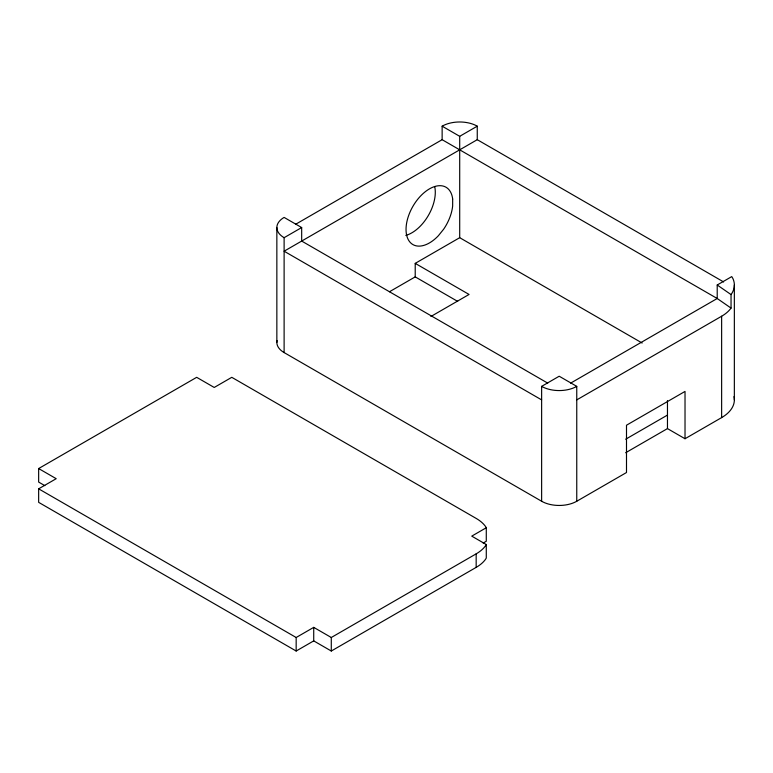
<?xml version="1.0" encoding="UTF-8"?>
<svg xmlns="http://www.w3.org/2000/svg" width="773" height="773" viewBox="0 0 773 773"><rect width="100%" height="100%" fill="white"/><g stroke="black" fill="none" stroke-linecap="round" stroke-linejoin="round"><path stroke-width="1.16" d="M486.285 544.53L485.579 545.728A43.414 25.065 0 0 1 476.168 553.855L331.288 637.503L313.722 627.367L296.165 637.503L38.65 488.826L38.65 502.344L296.165 651.021L313.722 640.885L331.288 651.021L476.168 567.372A43.414 25.065 0 0 0 485.579 559.246L486.285 558.038L486.285 544.53L471.752 536.133L486.285 527.746L485.579 526.539A43.414 25.065 0 0 0 476.168 518.412L231.784 377.321L214.227 387.457L196.671 377.321L38.65 468.554L38.65 482.072L44.844 485.647M295.557 224.325L442.137 139.691L717.218 298.504L731.045 308.098A43.414 25.065 0 0 1 721.634 316.234L576.755 399.883M625.666 452.736L667.466 428.6L685.023 438.735L685.023 391.428L626.497 425.218L626.497 472.525L576.755 501.252A24.833 14.339 0 0 1 541.631 501.252L284.116 352.575L284.116 237.688L301.673 227.552L301.673 241.06L547.728 383.118M442.137 139.691L442.137 126.183L459.703 136.319L477.26 126.183L477.26 139.691L721.634 280.783A43.414 25.065 0 0 1 723.576 281.981M477.26 139.691L284.116 251.206L541.631 399.883M457.674 301.393L415.217 276.879L415.217 263.371L459.703 237.688L642.15 343.028M38.65 488.826L56.207 478.69L38.65 468.554M389.447 291.759L415.217 276.879M430.928 316.476L469.066 294.455L415.217 263.371M541.631 501.252L541.631 386.365L559.198 376.229L576.755 386.365L576.755 501.252M570.629 383.137L717.218 298.504L717.218 284.995L731.751 276.599L732.872 278.502A43.414 25.065 0 0 1 731.045 294.581L731.045 308.098M625.666 439.219L667.466 415.082M483.164 543.061L486.285 541.255L486.285 527.746M685.023 438.735L721.634 417.604A43.414 25.065 0 0 0 733.983 396.607M301.673 227.552L284.116 217.416A24.833 14.339 0 0 0 284.116 237.688M717.218 284.995L731.045 294.581M734.35 284.995L734.35 399.883M721.634 316.234L721.634 417.604M667.466 400.607L667.466 428.6M476.168 553.855L476.168 567.372M459.703 136.319L459.703 237.688M331.288 637.503L331.288 651.021M313.722 627.367L313.722 640.885M296.165 637.503L296.165 651.021M276.85 227.552L276.85 342.439M284.116 352.575A24.833 14.339 0 0 1 277.063 340.564M434.755 186.776A33.104 19.112 -60 0 1 405.786 235.388M442.137 126.183A24.833 14.339 0 0 1 477.26 126.183M576.755 386.365A24.833 14.339 0 0 1 541.631 386.365M452.669 199.028L452.649 206.091A33.104 19.112 -60 0 1 443.663 229.185L438.359 235.755A33.104 19.112 -60 0 1 407.11 236.876A33.104 19.112 -60 0 1 424.435 192.4A33.104 19.112 -60 0 1 452.669 199.028"/></g></svg>
